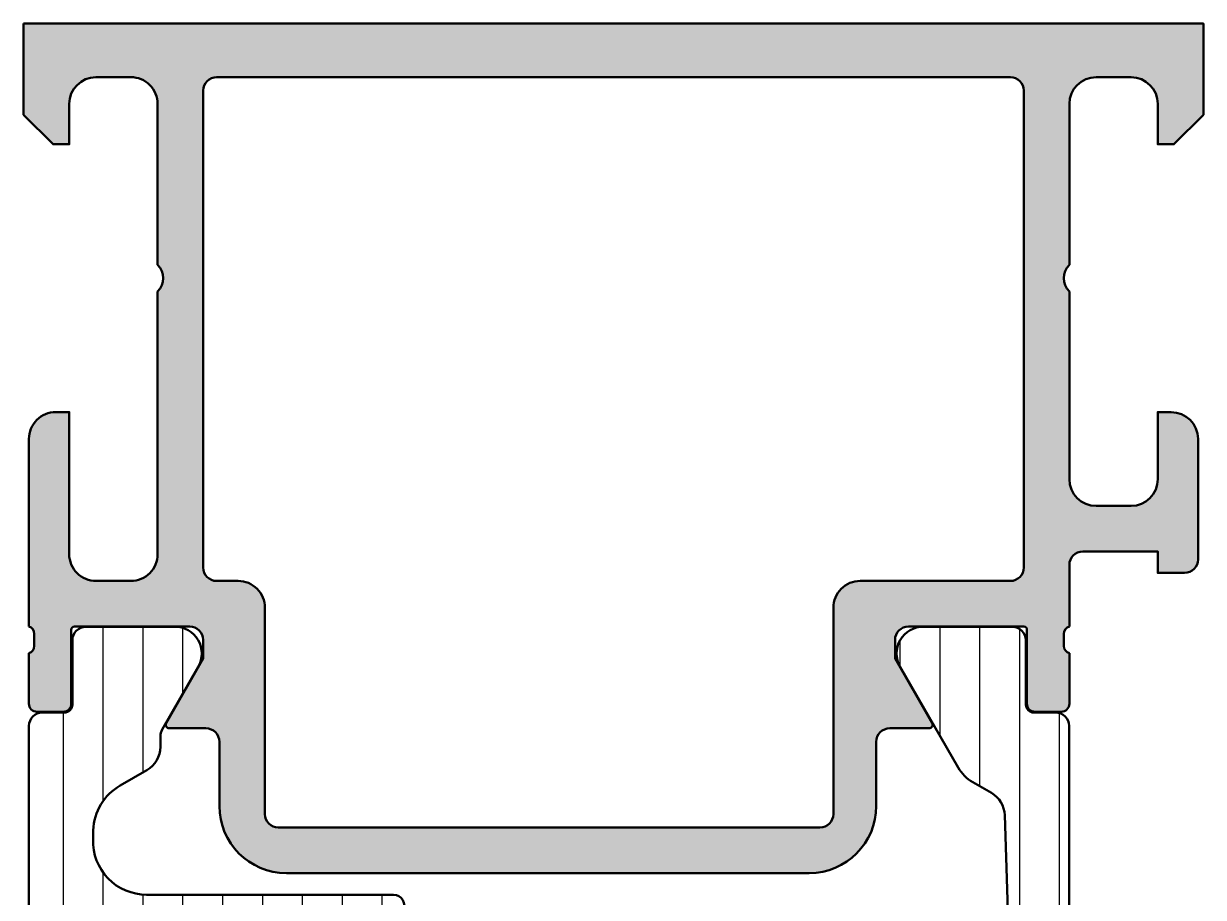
# Model space of a CAD drawing. Extents: x 0 to 69, y 0 to 75.
# Drawn here: x 0 to 44, y 42.39 to 75 of the extents above; entities that cross this region are included whole.
import ezdxf

# ---------------------------------------------------------------- set-up
doc = ezdxf.new("R2010")
doc.units = 0
for name, color, linetype, lineweight in [('0S-Alu contour', 7, 'Continuous', 50), ('0S-Alu hatch', 252, 'Continuous', 25), ('0S-Plastic contour', 254, 'Continuous', 50), ('0S-Plastic hatch', 253, 'Continuous', 25)]:
    doc.layers.add(name, color=color, linetype=linetype, lineweight=lineweight)
pattern_1 = [(90, (0, 0), (-1.4859, 0), [])]

# ---------------------------------------------------------------- blocks, each defined once
blk = doc.blocks.new('398030__6B4D3C17_5633_4D54_8C48_3E983ECBC62B_')
at = {"layer": '0S-Alu hatch'}
h = blk.add_hatch(color=256, dxfattribs=at)
edge = h.paths.add_edge_path()
edge.add_line((4.6e-15, 75), (4.6e-15, 71.60000610351572))
edge.add_line((4.6e-15, 71.60000610351572), (1.099998474121325, 70.5))
edge.add_line((1.099998474121325, 70.5), (1.699996948242163, 70.5))
edge.add_line((1.699996948242163, 70.5), (1.699996948242192, 72.00000305175843))
edge.add_ellipse((2.700002467840648, 71.99999753215963), major_axis=(-1.000005519613688, 0), ratio=1, start_angle=270.0003162478854, end_angle=359.99968375205344, ccw=False)
edge.add_line((2.69999694824333, 73.00000305175809), (3.999992370595555, 73.00000305175809))
edge.add_ellipse((4.000007629511892, 72.00001068127884), major_axis=(-0.9999923705956661, 0), ratio=1, start_angle=179.9991257291162, end_angle=270.0008742781763, ccw=False)
edge.add_line((4.999999999991135, 71.99999542248979), (4.999992370605701, 66.00000012481507))
edge.add_ellipse((4.475044693125996, 65.50000769180214), major_axis=(-0.7249568933126609, 0), ratio=1, start_angle=136.3947622148864, end_angle=223.6052377850999, ccw=False)
edge.add_line((4.999992370605584, 65.00001525878906), (4.999992370605445, 55.20034974706379))
edge.add_ellipse((3.999998755333109, 55.20034336235575), major_axis=(-0.9999936152927189, 0), ratio=1, start_angle=90.00007131461541, end_angle=180.0003658188442, ccw=False)
edge.add_line((4.000000000000005, 54.20034974706381), (2.69999694823153, 54.20034974706377))
edge.add_ellipse((2.699989318789763, 55.20034211769864), major_axis=(-0.9999923706639822, 0), ratio=1, start_angle=-0.0008742696331864863, end_angle=90.0004371381483, ccw=False)
edge.add_line((1.699996948242192, 55.20035737646589), (1.699996948241737, 60.50001525878974))
edge.add_line((1.699996948241737, 60.50001525878974), (1.199996948231705, 60.5000152587894))
edge.add_arc((1.199974059185368, 59.50003814624524), 0.9999771128061182, 89.9986885242317, 180.0034971357495)
edge.add_line((0.1999969482419365, 59.49997711110902), (0.1999969482424194, 52.50034669530414))
edge.add_ellipse((0.1211605016993691, 52.23282610331103), major_axis=(-0.2788950563274364, 0), ratio=1, start_angle=178.8354106259032, end_angle=253.5801235805065, ccw=False)
edge.add_line((0.3999979482424198, 52.22715769531266), (0.3999979482424198, 51.77356369531266))
edge.add_ellipse((0.1211298525992534, 51.76790303583559), major_axis=(-0.278925541737148, 0), ratio=1, start_angle=106.42459455535439, end_angle=181.1628700728881, ccw=False)
edge.add_line((0.1999969482424203, 51.50035969531265), (0.1999969482424195, 49.62034869530413))
edge.add_arc((0.4999969482424204, 49.62034869530414), 0.3000000000000007, 180, 270.0000000000007)
edge.add_line((0.4999969482424241, 49.32034869530415), (1.479971267285201, 49.32034869530413))
edge.add_arc((1.479971267285198, 49.62034869530414), 0.300000000000008, 270.0000000000006, 360)
edge.add_line((1.779971267285206, 49.62034869530414), (1.779971267285206, 52.38034669530414))
edge.add_ellipse((1.899971267285214, 52.38034669530414), major_axis=(-0.1200000000000085, 0), ratio=1, start_angle=270.00000000000415, end_angle=360, ccw=False)
edge.add_line((1.899971267285206, 52.50034669530414), (6.199989318848088, 52.50034669530589))
edge.add_ellipse((6.19999963895866, 52.0003570154161), major_axis=(-0.4999896799963005, 0), ratio=1, start_angle=179.9988173780284, end_angle=270.0011826219691, ccw=False)
edge.add_line((6.699989318848455, 52.0003466953055), (6.699989318847547, 51.30034974706359))
edge.add_line((6.699989318847547, 51.30034974706359), (5.31174468994175, 48.89582399022835))
edge.add_arc((5.438705732802636, 48.83914027023616), 0.1390401039861407, 155.9408883989341, 266.6087467656735)
edge.add_line((5.430480957031257, 48.70034364354808), (6.799989318842795, 48.70034364354809))
edge.add_ellipse((6.79998931884794, 48.20034364354815), major_axis=(-0.4999999999999432, 0), ratio=1, start_angle=180, end_angle=270.00000000058947, ccw=False)
edge.add_line((7.299989318847883, 48.20034364354816), (7.299989318848024, 45.8000396728521))
edge.add_arc((9.799989318848464, 45.80003967285221), 2.500000000000436, 180, 269.9999999999946)
edge.add_line((9.799989318848228, 43.30003967285176), (29.29988079071019, 43.30003967285188))
edge.add_arc((29.29988079071011, 45.80003967285192), 2.500000000000049, 270.0000000000017, 360)
edge.add_line((31.79988079071016, 45.80003967285192), (31.79988079071018, 48.20034364354772))
edge.add_ellipse((32.29988079071057, 48.20034364354746), major_axis=(-0.5000000000003872, 0), ratio=1, start_angle=269.99999999939587, end_angle=360, ccw=False)
edge.add_line((32.29988079071584, 48.70034364354785), (33.76938915252721, 48.70034364354784))
edge.add_arc((33.76116437675602, 48.83914027023575), 0.1390401039859676, 273.3912532342497, 384.0591116010145)
edge.add_line((33.8881254196168, 48.89582399022775), (32.49988079071047, 51.30034974706359))
edge.add_line((32.49988079071047, 51.30034974706359), (32.49988079071046, 52.00034669530568))
edge.add_ellipse((32.99987047059993, 52.00035701541663), major_axis=(-0.4999896799959808, 0), ratio=1, start_angle=-90.00118262190853, end_angle=0.0011826222798845265, ccw=False)
edge.add_line((32.99988079070998, 52.5003466953061), (37.29989884227427, 52.50034669530601))
edge.add_ellipse((37.29989884227425, 52.38034669530627), major_axis=(-0.1199999999997345, 0), ratio=1, start_angle=180, end_angle=269.9999999999932, ccw=False)
edge.add_line((37.41989884227399, 52.38034669530628), (37.41989884227398, 49.62034869530628))
edge.add_arc((37.71989884227398, 49.62034869530628), 0.3000000000000078, 180, 270.0000000000013)
edge.add_line((37.71989884227399, 49.32034869530628), (38.69987316131677, 49.32034869530628))
edge.add_arc((38.69987316131677, 49.62034869530629), 0.3000000000000114, 269.9999999999986, 360)
edge.add_line((38.99987316131678, 49.62034869530629), (38.99987316131677, 51.50035969531479))
edge.add_ellipse((39.07874025695996, 51.76790303583775), major_axis=(-0.2789255417371639, 0), ratio=1, start_angle=-1.1628700728833792, end_angle=73.57540544464138, ccw=False)
edge.add_line((38.79987216131678, 51.77356369531479), (38.79987216131678, 52.22715769531478))
edge.add_ellipse((39.07870960785983, 52.23282610331316), major_axis=(-0.2788950563274379, 0), ratio=1, start_angle=-73.58012358050769, end_angle=1.1645893740982274, ccw=False)
edge.add_line((38.99987316131678, 52.50034669530627), (38.99987316131593, 54.79999514771051))
edge.add_ellipse((39.49987316131577, 54.79999514771046), major_axis=(-0.4999999999998437, 0), ratio=1, start_angle=269.9999999999984, end_angle=360, ccw=False)
edge.add_line((39.49987316131578, 55.29999514771031), (42.29986083507581, 55.29999514771045))
edge.add_line((42.29986083507581, 55.29999514771045), (42.2998608350755, 54.49999972534715))
edge.add_line((42.2998608350755, 54.49999972534715), (43.29986083507538, 54.50000735474157))
edge.add_arc((43.29989157569593, 54.99997661370993), 0.4999692599134082, 269.9964771677798, 360.0026485613531)
edge.add_line((43.79986083507516, 54.99999972534695), (43.79992187023209, 59.4999997253468))
edge.add_arc((42.79983439966271, 59.49991225477788), 1.000087474394602, 0.0050112559646679, 89.994988743919)
edge.add_line((42.79992187023164, 60.49999972534727), (42.29992187023152, 60.49999972534715))
edge.add_line((42.29992187023152, 60.49999972534715), (42.29992187023198, 57.99999972534784))
edge.add_ellipse((41.29983447275839, 58.00008712280997), major_axis=(-1.000087401292409, 0), ratio=1, start_angle=90.0050138983371, end_angle=179.9949929319336, ccw=False)
edge.add_line((41.29992198944103, 56.99999972534681), (39.99987316131548, 56.99999972534751))
edge.add_ellipse((39.99993195904444, 58.00005852307591), major_axis=(-1.000058799456884, 0), ratio=1, start_angle=0.0033686637580103707, end_angle=89.9966313363592, ccw=False)
edge.add_line((38.99987316131604, 57.99999972534489), (38.99987316131604, 64.99999972534715))
edge.add_ellipse((39.52471250163445, 65.49999972534715), major_axis=(-0.7248836686985451, 0), ratio=1, start_angle=-43.61157673631061, end_angle=43.611576736310724, ccw=False)
edge.add_line((38.99987316131604, 65.99999972534715), (38.99987316131615, 72.0004348392539))
edge.add_ellipse((39.99992797000436, 72.0003876603495), major_axis=(-1.000054809801068, 0), ratio=1, start_angle=270.00314013442045, end_angle=359.997296995918, ccw=False)
edge.add_line((39.99987316131591, 73.00044246864866), (41.29992198944157, 73.00044246864832))
edge.add_ellipse((41.29983554382544, 72.00035614156468), major_axis=(-1.000086330819735, 0), ratio=1, start_angle=180.0053828449331, end_angle=269.99504745858894, ccw=False)
edge.add_line((42.29992187023164, 72.00045009804239), (42.29992187023141, 70.49999257278989))
edge.add_line((42.29992187023141, 70.49999257278989), (42.89989745617035, 70.49999257278967))
edge.add_line((42.89989745617035, 70.49999257278967), (43.99987304687964, 71.59996792030906))
edge.add_line((43.99987304687964, 71.59996792030906), (43.99987304687978, 75))
edge.add_line((43.99987304687978, 75), (7.1e-15, 75))
edge = h.paths.add_edge_path()
edge.add_ellipse((7.199995422596207, 72.50000305175784), major_axis=(-0.5000000002329442, 0), ratio=1, start_angle=269.9982514721462, end_angle=360, ccw=False)
edge.add_line((7.200010681380267, 73.00000305175797), (36.79985790252727, 73.00000305175774))
edge.add_ellipse((36.79985516165937, 72.50000031089007), major_axis=(-0.5000027408751838, 0), ratio=1, start_angle=180.0003140784808, end_angle=269.99968592139606, ccw=False)
edge.add_line((37.29985790252705, 72.50000305175774), (37.29985790252705, 54.70034974706362))
edge.add_ellipse((36.79985790252676, 54.70034974706362), major_axis=(-0.5000000000002843, 0), ratio=1, start_angle=90.00000000003263, end_angle=180, ccw=False)
edge.add_line((36.79985790252704, 54.20034974706334), (31.19988536834763, 54.20034974706402))
edge.add_arc((31.19988332118362, 53.20035179422768), 0.9999979528384336, 89.99988270590256, 180.0001172937092)
edge.add_line((30.19988536834729, 53.20034974706391), (30.19986248016369, 45.4999969482426))
edge.add_ellipse((29.69985174798019, 45.50003819936836), major_axis=(-0.500010733885125, 0), ratio=1, start_angle=90.0021040366986, end_angle=179.99527307066, ccw=False)
edge.add_line((29.69987010955834, 45.00002746582038), (9.500000000000576, 45.00002746582025))
edge.add_ellipse((9.500018361578382, 45.50003819935961), major_axis=(-0.5000107338764851, 0), ratio=1, start_angle=0.004726929494381693, end_angle=89.99789596334102, ccw=False)
edge.add_line((9.000007629403518, 45.49999694823315), (8.999984741220604, 53.20034974706074))
edge.add_arc((7.999986788374886, 53.20035179421797), 0.9999979528478128, 359.9998827062908, 450.0001172940941)
edge.add_line((7.999984741210941, 54.20034974706368), (7.199995422362694, 54.20034974706368))
edge.add_ellipse((7.199995422363433, 54.7003497470634), major_axis=(-0.4999999999997158, 0), ratio=1, start_angle=0, end_angle=89.9999999999153, ccw=False)
edge.add_line((6.699995422363717, 54.70034974706369), (6.699995422363262, 72.50000305175784))
at = {"layer": '0S-Alu contour', "color": 7}
for points in [[(4.6e-15, 75), (4.6e-15, 71.60000610351572), (1.099998474121325, 70.5), (1.699996948242163, 70.5), (1.699996948242192, 72.00000305175843)], [(42.29992187023164, 72.00045009804239), (42.29992187023141, 70.49999257278989), (42.89989745617035, 70.49999257278967), (43.99987304687964, 71.59996792030906), (43.99987304687978, 75), (4.6e-15, 75)], [(2.69999694824333, 73.00000305175809), (3.999992370595555, 73.00000305175809)], [(7.200010681380267, 73.00000305175797), (36.79985790252727, 73.00000305175774)], [(39.99987316131591, 73.00044246864866), (41.29992198944157, 73.00044246864832)], [(6.699995422363717, 54.70034974706369), (6.699995422363262, 72.50000305175784)], [(37.29985790252705, 72.50000305175774), (37.29985790252705, 54.70034974706362)], [(4.999999999991135, 71.99999542248979), (4.999992370605701, 66.00000012481507)], [(38.99987316131604, 65.99999972534715), (38.99987316131615, 72.0004348392539)], [(4.999992370605584, 65.00001525878906), (4.999992370605445, 55.20034974706379)], [(38.99987316131604, 57.99999972534489), (38.99987316131604, 64.99999972534715)], [(1.699996948242192, 55.20035737646589), (1.699996948241737, 60.50001525878974), (1.199996948231705, 60.5000152587894)], [(42.79992187023164, 60.49999972534727), (42.29992187023152, 60.49999972534715), (42.29992187023198, 57.99999972534784)], [(0.1999969482419365, 59.49997711110902), (0.1999969482424194, 52.50034669530414)], [(43.79986083507516, 54.99999972534695), (43.79992187023209, 59.4999997253468)], [(41.29992198944103, 56.99999972534681), (39.99987316131548, 56.99999972534751)], [(39.49987316131578, 55.29999514771031), (42.29986083507581, 55.29999514771045), (42.2998608350755, 54.49999972534715), (43.29986083507538, 54.50000735474157)], [(38.99987316131678, 52.50034669530627), (38.99987316131593, 54.79999514771051)], [(4.000000000000005, 54.20034974706381), (2.69999694823153, 54.20034974706377)], [(7.999984741210941, 54.20034974706368), (7.199995422362694, 54.20034974706368)], [(36.79985790252704, 54.20034974706334), (31.19988536834763, 54.20034974706402)], [(9.000007629403518, 45.49999694823315), (8.999984741220604, 53.20034974706074)], [(30.19988536834729, 53.20034974706391), (30.19986248016369, 45.4999969482426)], [(1.779971267285206, 49.62034869530414), (1.779971267285206, 52.38034669530414)], [(1.899971267285206, 52.50034669530414), (6.199989318848088, 52.50034669530589)], [(32.99988079070998, 52.5003466953061), (37.29989884227427, 52.50034669530601)], [(37.41989884227399, 52.38034669530628), (37.41989884227398, 49.62034869530628)], [(0.3999979482424198, 52.22715769531266), (0.3999979482424198, 51.77356369531266)], [(6.699989318848455, 52.0003466953055), (6.699989318847547, 51.30034974706359), (5.31174468994175, 48.89582399022835)], [(33.8881254196168, 48.89582399022775), (32.49988079071047, 51.30034974706359), (32.49988079071046, 52.00034669530568)], [(38.79987216131678, 51.77356369531479), (38.79987216131678, 52.22715769531478)], [(0.1999969482424203, 51.50035969531265), (0.1999969482424195, 49.62034869530413)], [(38.99987316131678, 49.62034869530629), (38.99987316131677, 51.50035969531479)], [(0.4999969482424241, 49.32034869530415), (1.479971267285201, 49.32034869530413)], [(37.71989884227399, 49.32034869530628), (38.69987316131677, 49.32034869530628)], [(5.430480957031257, 48.70034364354808), (6.799989318842795, 48.70034364354809)], [(32.29988079071584, 48.70034364354785), (33.76938915252721, 48.70034364354784)], [(7.299989318847883, 48.20034364354816), (7.299989318848024, 45.8000396728521)], [(31.79988079071016, 45.80003967285192), (31.79988079071018, 48.20034364354772)], [(29.69987010955834, 45.00002746582038), (9.500000000000574, 45.00002746582025)], [(9.799989318848228, 43.30003967285176), (29.29988079071019, 43.30003967285188)]]:
    blk.add_lwpolyline(points, dxfattribs=at)
at = {"layer": '0S-Alu contour', "color": 7, "extrusion": (0, 0, -1)}
for centre, radius, start, end in [((-2.700002467840648, 71.99999753215963), 1.000005519613688, 0.0003162479465275, 89.9996837521146), ((-4.000007629511892, 72.00001068127884), 0.9999923705956661, 89.99912572182369, 180.0008742708838), ((-7.199995422596207, 72.50000305175784), 0.5000000002329442, 0, 90.00174852785379), ((-36.79985516165937, 72.50000031089007), 0.5000027408751838, 90.00031407860394, 179.9996859215192), ((-39.99992797000436, 72.0003876603495), 1.000054809801068, 0.0027030040819815, 89.99685986557954), ((-41.29983554382544, 72.00035614156468), 1.000086330819735, 90.00495254141109, 179.9946171550669), ((-4.475044693125996, 65.50000769180214), 0.7249568933126609, 136.3947622149001, 223.6052377851136), ((-39.52471250163445, 65.49999972534715), 0.7248836686985451, 316.3884232636893, 43.6115767363107), ((-39.99993195904444, 58.00005852307591), 1.000058799456884, 270.0033686636408, 359.996631336242), ((-41.29983447275839, 58.00008712280997), 1.000087401292409, 180.0050070680665, 269.9949861016629), ((-2.699989318789763, 55.20034211769864), 0.9999923706639824, 269.9995628618517, 0.0008742696332149), ((-3.999998755333109, 55.20034336235575), 0.9999936152927189, 179.9996341811558, 269.9999286853846), ((-39.49987316131577, 54.79999514771046), 0.4999999999998437, 0, 90.0000000000016), ((-7.199995422363433, 54.7003497470634), 0.4999999999997158, 270.0000000000847, 0), ((-36.79985790252676, 54.70034974706362), 0.5000000000002843, 180, 269.9999999999674), ((-0.1211605016993691, 52.23282610331103), 0.2788950563274364, 106.4198764194935, 181.1645893740969), ((-1.899971267285214, 52.38034669530414), 0.1200000000000085, 0, 89.99999999999586), ((-6.19999963895866, 52.0003570154161), 0.4999896799963005, 89.99881737803089, 180.0011826219717), ((-32.99987047059993, 52.00035701541663), 0.4999896799959808, 359.9988173777201, 90.00118262190857), ((-37.29989884227425, 52.38034669530627), 0.1199999999997345, 90.0000000000068, 180), ((-39.07870960785983, 52.23282610331316), 0.2788950563274379, 358.8354106259018, 73.58012358050784), ((-0.1211298525992534, 51.76790303583559), 0.278925541737148, 178.8371299271119, 253.5754054446456), ((-39.07874025695996, 51.76790303583775), 0.2789255417371639, 286.4245945553586, 1.162870072883403), ((-6.79998931884794, 48.20034364354815), 0.4999999999999432, 89.9999999994105, 180), ((-32.29988079071057, 48.20034364354746), 0.5000000000003872, 0, 90.00000000060415), ((-9.500018361578382, 45.50003819935961), 0.5000107338764851, 270.002104036659, 359.9952730705056), ((-29.69985174798019, 45.50003819936836), 0.500010733885125, 180.0047269293401, 269.9978959633014)]:
    blk.add_arc(centre, radius, start, end, dxfattribs=at)
at = {"layer": '0S-Alu contour', "color": 7}
for centre, radius, start, end in [((1.199974059185368, 59.50003814624524), 0.9999771128061182, 89.9986885242317, 180.0034971357495), ((42.79983439966271, 59.49991225477788), 1.000087474394602, 0.0050112559646679, 89.994988743919), ((43.29989157569593, 54.99997661370993), 0.4999692599134082, 269.9964771677798, 0.0026485613531484), ((7.999986788374886, 53.20035179421797), 0.9999979528478128, 359.9998827062908, 90.00011729409412), ((31.19988332118362, 53.20035179422768), 0.9999979528384336, 89.99988270590256, 180.0001172937092), ((0.4999969482424204, 49.62034869530414), 0.3000000000000007, 180, 270.0000000000007), ((1.479971267285198, 49.62034869530414), 0.300000000000008, 270.0000000000006, 0), ((37.71989884227398, 49.62034869530628), 0.3000000000000078, 180, 270.0000000000013), ((38.69987316131677, 49.62034869530629), 0.3000000000000114, 269.9999999999986, 0), ((5.438705732802636, 48.83914027023616), 0.1390401039861407, 155.9408883989341, 266.6087467656735), ((33.76116437675602, 48.83914027023575), 0.1390401039859676, 273.3912532342497, 24.05911160101454), ((9.799989318848464, 45.80003967285221), 2.500000000000436, 180, 269.9999999999946), ((29.29988079071011, 45.80003967285192), 2.500000000000049, 270.0000000000017, 0)]:
    blk.add_arc(centre, radius, start, end, dxfattribs=at)
blk = doc.blocks.new('284163__A749D68A_3461_4160_8690_780DCA92FED3___4C12CD5A_0539_429C_B3D2_B39C42A89268_')
at = {"layer": '0S-Plastic hatch'}
h = blk.add_hatch(dxfattribs=at)
h.set_pattern_fill('ANSI31', color=256, scale=0.4680000000000001, angle=45, style=0)
h.set_pattern_definition(pattern_1)
edge = h.paths.add_edge_path()
edge.add_line((0.2000122032186303, 48.79000503028585), (0.2000122032186585, 16.20999903028578))
edge.add_arc((0.7000122032186586, 16.20999903028578), 0.5000000000000001, 180, 270.000000000008)
edge.add_line((0.7000122032187287, 15.70999903028578), (1.520344876476201, 15.7099990302859))
edge.add_ellipse((1.520344876476202, 15.40999903028583), major_axis=(-0.3000000000000664, 0), ratio=1, start_angle=180, end_angle=270.0000000000001, ccw=False)
edge.add_line((1.820344876476269, 15.40999903028589), (1.820010247170102, 13.01000064734959))
edge.add_arc((2.320006224608789, 13.00999800772459), 0.4999959774456543, 179.9996975182267, 270.0003024811965)
edge.add_line((2.320008864233955, 12.5100020302859), (5.63517155105012, 12.5100020302859))
edge.add_arc((5.647048994129995, 13.50993149097083), 0.9999999999998763, 269.3194566383534, 389.9999965993499)
edge.add_line((6.513074427590596, 14.00993143956995), (5.166999486488306, 16.34140194792702))
edge.add_ellipse((5.600012203218687, 16.59140192222656), major_axis=(-0.4999999999999934, 0), ratio=1, start_angle=0, end_angle=29.999996599342182, ccw=False)
edge.add_line((5.100012203218694, 16.59140192222656), (5.100012203218664, 16.81001475936591))
edge.add_ellipse((5.300012203218638, 16.81001475936592), major_axis=(-0.1999999999999744, 0), ratio=1, start_angle=269.9999999999959, end_angle=360, ccw=False)
edge.add_line((5.300012203218653, 17.0100147593659), (13.80001220321868, 17.01001475936584))
edge.add_arc((13.80001220321869, 17.41001475936583), 0.3999999999999915, 269.999999999998, 449.9999999999979)
edge.add_line((13.80001220321871, 17.81001475936583), (11.80001220321877, 17.81001475936585))
edge.add_ellipse((11.80001220321878, 18.11001475936591), major_axis=(-0.300000000000054, 0), ratio=1, start_angle=0, end_angle=89.9999999999979, ccw=False)
edge.add_line((11.50001220321873, 18.11001475936591), (11.50001220321864, 18.31001475936594))
edge.add_arc((11.20001220321867, 18.31001475936594), 0.2999999999999687, 0, 180)
edge.add_line((10.9000122032187, 18.31001475936594), (10.90001220321879, 18.11001475936604))
edge.add_ellipse((10.60001220321862, 18.11001475936596), major_axis=(-0.3000000000001641, 0), ratio=1, start_angle=90.00000000001262, end_angle=180, ccw=False)
edge.add_line((10.60001220321869, 17.8100147593658), (7.100012203218691, 17.81001475936588))
edge.add_ellipse((7.100012203218705, 18.11001475936591), major_axis=(-0.3000000000000256, 0), ratio=1, start_angle=0, end_angle=89.99999999999733, ccw=False)
edge.add_line((6.800012203218679, 18.11001475936591), (6.800012203218567, 18.31001475936594))
edge.add_arc((6.500012203218584, 18.31001475936594), 0.2999999999999829, 0, 180)
edge.add_line((6.200012203218602, 18.31001475936594), (6.200012203218687, 18.11001475936598))
edge.add_ellipse((5.900012203218661, 18.11001475936594), major_axis=(-0.3000000000000256, 0), ratio=1, start_angle=90.00000000000801, end_angle=180, ccw=False)
edge.add_line((5.900012203218703, 17.81001475936591), (4.735910588018255, 17.81001475936594))
edge.add_ellipse((4.735910588018256, 18.01001475899737), major_axis=(-0.1999999996314337, 0), ratio=1, start_angle=59.999999999992326, end_angle=89.99999999999949, ccw=False)
edge.add_line((4.635910588202516, 17.83680967855969), (3.59910810491179, 18.43540774239108))
edge.add_ellipse((4.599107939482811, 20.16745863655292), major_axis=(-1.999999992277225, 0), ratio=1, start_angle=1.7229977105125158, end_angle=60.000005344612816, ccw=False)
edge.add_line((2.600012203218692, 20.10732373521003), (2.205392773254724, 32.13201712189487))
edge.add_ellipse((12.20001220319399, 32.46001475936657), major_axis=(-9.999999999975328, 0), ratio=1, start_angle=-1.8796251589938038, end_angle=1.8796251589981239, ccw=False)
edge.add_line((2.205392773254695, 32.78801239683753), (2.46316712457276, 40.72281452311319))
edge.add_ellipse((3.462629067569162, 40.69001475936598), major_axis=(-1.000000000000007, 0), ratio=1, start_angle=269.99999999999943, end_angle=358.12037484100466, ccw=False)
edge.add_line((3.462629067569172, 41.69001475936599), (5.900012203218712, 41.69001475936592))
edge.add_ellipse((5.900012203218719, 41.39001475936596), major_axis=(-0.2999999999999616, 0), ratio=1, start_angle=180, end_angle=270.00000000000136, ccw=False)
edge.add_line((6.200012203218683, 41.39001475936598), (6.200012203218659, 41.19001475936594))
edge.add_arc((6.500012203218642, 41.19001475936592), 0.2999999999999829, 180, 360)
edge.add_line((6.800012203218625, 41.19001475936591), (6.800012203218624, 41.3900147593659))
edge.add_ellipse((7.100012203218582, 41.39001475936591), major_axis=(-0.2999999999999581, 0), ratio=1, start_angle=270.0000000000005, end_angle=360, ccw=False)
edge.add_line((7.10001220321858, 41.69001475936588), (10.60001220321884, 41.69001475936592))
edge.add_ellipse((10.60001220321884, 41.39001475936599), major_axis=(-0.2999999999999332, 0), ratio=1, start_angle=180, end_angle=269.9999999999993, ccw=False)
edge.add_line((10.90001220321877, 41.39001475936602), (10.90001220321867, 41.1900147593659))
edge.add_arc((11.20001220321867, 41.19001475936592), 0.2999999999999989, 180, 360)
edge.add_line((11.50001220321867, 41.19001475936594), (11.50001220321873, 41.39001475936592))
edge.add_ellipse((11.80001220321869, 41.39001475936597), major_axis=(-0.2999999999999705, 0), ratio=1, start_angle=270.0000000000024, end_angle=360, ccw=False)
edge.add_line((11.80001220321868, 41.69001475936593), (13.80001220321868, 41.69001475936592))
edge.add_arc((13.80001220321868, 42.09001475936591), 0.3999999999999915, 270, 450.0000000000002)
edge.add_line((13.80001220321868, 42.4900147593659), (4.587873615518345, 42.49001475936584))
edge.add_ellipse((4.587873615518315, 44.49001475936586), major_axis=(-2.000000000000021, 0), ratio=1, start_angle=-1.8796251589948838, end_angle=90.0000000000008, ccw=False)
edge.add_line((2.588949729525503, 44.55561428686025), (2.600012203218636, 44.89270578352154))
edge.add_ellipse((4.599107947202092, 44.83257088194654), major_axis=(-2.000000000000051, 0), ratio=1, start_angle=299.9999946553889, end_angle=358.2770022894899, ccw=False)
edge.add_line((3.599108108769607, 46.56462178279651), (4.6000121224349, 47.1424938558624))
edge.add_arc((4.100012203218598, 48.00851930628737), 1.000000000000034, 299.9999946553925, 360)
edge.add_line((5.100012203218633, 48.00851930628739), (5.100012203218697, 48.40860213834524))
edge.add_ellipse((5.600012203218679, 48.40860213834517), major_axis=(-0.4999999999999823, 0), ratio=1, start_angle=330.00000340065606, end_angle=360, ccw=False)
edge.add_line((5.166999486488314, 48.65860211264471), (6.51307442759071, 50.9900726210018))
edge.add_arc((5.647048994130098, 51.49007256960096), 0.9999999999999021, 330.0000034006489, 450.6805433616455)
edge.add_line((5.63517155105024, 52.4900020302859), (2.320008864233835, 52.4900020302859))
edge.add_arc((2.320006224608675, 51.99000605284711), 0.499995977445768, 89.99969751880425, 180.0003024817733)
edge.add_line((1.820010247169875, 51.99000341322211), (1.820344876476155, 49.59000503028587))
edge.add_ellipse((1.520344876476135, 49.59000503028587), major_axis=(-0.3000000000000196, 0), ratio=1, start_angle=90.00000000001342, end_angle=180, ccw=False)
edge.add_line((1.520344876476205, 49.29000503028586), (0.700012203218626, 49.29000503028586))
edge.add_arc((0.7000122032186279, 48.79000503028585), 0.5, 90.00000000000021, 180)
at = {"layer": '0S-Plastic contour', "color": 7}
for points in [[(5.63517155105024, 52.4900020302859), (2.320008864233835, 52.4900020302859)], [(1.820010247169875, 51.99000341322211), (1.820344876476155, 49.59000503028587)], [(5.166999486488314, 48.65860211264471), (6.51307442759071, 50.9900726210018)], [(1.520344876476205, 49.29000503028586), (0.700012203218626, 49.29000503028586)], [(0.2000122032186303, 48.79000503028585), (0.2000122032186585, 16.20999903028578)], [(5.100012203218633, 48.00851930628739), (5.100012203218697, 48.40860213834524)], [(3.599108108769607, 46.56462178279651), (4.6000121224349, 47.1424938558624)], [(2.588949729525503, 44.55561428686025), (2.600012203218636, 44.89270578352154)], [(13.80001220321868, 42.4900147593659), (4.587873615518345, 42.49001475936584)], [(3.462629067569172, 41.69001475936599), (5.900012203218712, 41.69001475936592)], [(6.200012203218683, 41.39001475936598), (6.200012203218659, 41.19001475936594)], [(6.800012203218625, 41.19001475936591), (6.800012203218624, 41.3900147593659)], [(7.10001220321858, 41.69001475936588), (10.60001220321884, 41.69001475936592)], [(10.90001220321877, 41.39001475936602), (10.90001220321867, 41.1900147593659)], [(11.50001220321867, 41.19001475936594), (11.50001220321873, 41.39001475936592)], [(11.80001220321868, 41.69001475936593), (13.80001220321868, 41.69001475936592)], [(2.205392773254695, 32.78801239683753), (2.46316712457276, 40.72281452311319)], [(2.600012203218692, 20.10732373521003), (2.205392773254724, 32.13201712189487)], [(4.635910588202516, 17.83680967855969), (3.59910810491179, 18.43540774239108)], [(6.200012203218602, 18.31001475936594), (6.200012203218687, 18.11001475936598)], [(6.800012203218679, 18.11001475936591), (6.800012203218567, 18.31001475936594)], [(10.9000122032187, 18.31001475936594), (10.90001220321879, 18.11001475936604)], [(11.50001220321873, 18.11001475936591), (11.50001220321864, 18.31001475936594)], [(5.900012203218703, 17.81001475936591), (4.735910588018255, 17.81001475936594)], [(10.60001220321869, 17.8100147593658), (7.100012203218691, 17.81001475936588)], [(13.80001220321871, 17.81001475936583), (11.80001220321877, 17.81001475936585)], [(5.100012203218694, 16.59140192222656), (5.100012203218664, 16.81001475936591)], [(5.300012203218653, 17.0100147593659), (13.80001220321868, 17.01001475936584)], [(6.513074427590596, 14.00993143956995), (5.166999486488306, 16.34140194792702)], [(0.7000122032187287, 15.70999903028578), (1.520344876476201, 15.7099990302859)], [(1.820344876476269, 15.40999903028589), (1.820010247170102, 13.01000064734959)], [(2.320008864233955, 12.5100020302859), (5.63517155105012, 12.5100020302859)]]:
    blk.add_lwpolyline(points, dxfattribs=at)
for centre, radius, start, end in [((2.320006224608675, 51.99000605284711), 0.499995977445768, 89.99969751880425, 180.0003024817733), ((5.647048994130098, 51.49007256960096), 0.9999999999999021, 330.0000034006489, 90.68054336164558), ((0.7000122032186279, 48.79000503028585), 0.5, 90.00000000000021, 180), ((4.100012203218598, 48.00851930628737), 1.000000000000034, 299.9999946553925, 0), ((13.80001220321868, 42.09001475936591), 0.3999999999999915, 270, 90.00000000000026), ((6.500012203218642, 41.19001475936592), 0.2999999999999829, 180, 0), ((11.20001220321867, 41.19001475936592), 0.2999999999999989, 180, 0), ((6.500012203218584, 18.31001475936594), 0.2999999999999829, 0, 180), ((11.20001220321867, 18.31001475936594), 0.2999999999999687, 0, 180), ((13.80001220321869, 17.41001475936583), 0.3999999999999915, 269.999999999998, 89.99999999999797), ((0.7000122032186586, 16.20999903028578), 0.5000000000000001, 180, 270.000000000008), ((5.647048994129995, 13.50993149097083), 0.9999999999998763, 269.3194566383534, 29.9999965993499), ((2.320006224608789, 13.00999800772459), 0.4999959774456543, 179.9996975182267, 270.0003024811965)]:
    blk.add_arc(centre, radius, start, end, dxfattribs=at)
at = {"layer": '0S-Plastic contour', "color": 7, "extrusion": (0, 0, -1)}
for centre, radius, start, end in [((-1.520344876476135, 49.59000503028587), 0.3000000000000196, 180, 269.9999999999866), ((-5.600012203218679, 48.40860213834517), 0.4999999999999823, 0, 29.99999659934392), ((-4.599107947202092, 44.83257088194654), 2.000000000000051, 1.722997710510139, 60.00000534461111), ((-4.587873615518315, 44.49001475936586), 2.000000000000021, 269.9999999999992, 1.879625158994947), ((-3.462629067569162, 40.69001475936598), 1.000000000000007, 1.879625158995334, 90.00000000000055), ((-5.900012203218719, 41.39001475936596), 0.2999999999999616, 89.99999999999864, 180), ((-7.100012203218582, 41.39001475936591), 0.2999999999999581, 0, 89.99999999999947), ((-10.60001220321884, 41.39001475936599), 0.2999999999999332, 90.00000000000067, 180), ((-11.80001220321869, 41.39001475936597), 0.2999999999999705, 0, 89.99999999999763), ((-12.20001220319399, 32.46001475936657), 9.999999999975328, 358.1203748410019, 1.879625158993783), ((-4.599107939482811, 20.16745863655292), 1.999999992277225, 299.9999946553872, 358.2770022894875), ((-5.900012203218661, 18.11001475936594), 0.3000000000000256, 180, 269.999999999992), ((-7.100012203218705, 18.11001475936591), 0.3000000000000256, 270.0000000000027, 0), ((-10.60001220321862, 18.11001475936596), 0.3000000000001641, 180, 269.9999999999874), ((-11.80001220321878, 18.11001475936591), 0.300000000000054, 270.0000000000021, 0), ((-4.735910588018256, 18.01001475899737), 0.1999999996314337, 270.0000000000005, 300.0000000000077), ((-5.300012203218638, 16.81001475936592), 0.1999999999999744, 0, 90.00000000000406), ((-5.600012203218687, 16.59140192222656), 0.4999999999999934, 330.0000034006578, 0), ((-1.520344876476202, 15.40999903028583), 0.3000000000000664, 89.99999999999987, 180)]:
    blk.add_arc(centre, radius, start, end, dxfattribs=at)
blk = doc.blocks.new('284163__EF31C6FA_82D0_4F15_BEC5_37FD98ACBFBB___6AFF56A4_4CBA_4230_87DF_CF92BFA1684A_')
at = {"layer": '0S-Plastic hatch'}
h = blk.add_hatch(dxfattribs=at)
h.set_pattern_fill('ANSI31', color=256, scale=0.4680000000000001, angle=45, style=0)
h.set_pattern_definition(pattern_1)
edge = h.paths.add_edge_path()
edge.add_line((38.99000371935815, 48.79000039738632), (38.99000104138829, 16.20999707723514))
edge.add_ellipse((38.49000371935797, 16.20999439832588), major_axis=(-0.4999973220374942, 0), ratio=1, start_angle=89.99969301797529, end_angle=180.000306982385, ccw=False)
edge.add_line((38.49000104044878, 15.70999707629556), (37.67966970711566, 15.70999707629568))
edge.add_arc((37.67966970711567, 15.4099970762956), 0.3000000000000753, 90.00000000000136, 180)
edge.add_line((37.37966970711559, 15.4099970762956), (37.38000433642176, 13.00999869335937))
edge.add_ellipse((36.88000835898306, 13.0099960537344), major_axis=(-0.4999959774456685, 0), ratio=1, start_angle=89.99969751880508, end_angle=180.0003024817733, ccw=False)
edge.add_line((36.8800057193579, 12.5100000762957), (33.56484303254174, 12.51000007629569))
edge.add_ellipse((33.55296558946189, 13.50992953698061), major_axis=(-0.9999999999998795, 0), ratio=1, start_angle=-29.999996599349117, end_angle=90.68054336164488, ccw=False)
edge.add_line((32.68694015600128, 14.00992948557973), (34.85390368452229, 17.76322092958725))
edge.add_ellipse((36.15294183471185, 17.013221006689), major_axis=(-1.499999999998432, 0), ratio=1, start_angle=299.9950461054329, end_angle=330.0000034006391, ccw=False)
edge.add_line((35.40305415465106, 18.3123239538369), (36.09105524027145, 18.70946225539195))
edge.add_arc((35.59113012023009, 19.57553088682445), 0.9999999999998793, 299.9950461054579, 358.0947021428518)
edge.add_line((36.59057726620395, 19.54228329436307), (36.9720192727814, 33.60000007535555))
edge.add_line((36.9720192727814, 33.60000007535555), (36.59057726620395, 45.45771685822806))
edge.add_arc((35.59113012022971, 45.42446926576648), 1.000000000000269, 1.905297857159096, 60.00495389455298)
edge.add_line((36.09105524027111, 46.29053789719942), (35.40305415465107, 46.68767619875443))
edge.add_ellipse((36.15294183471269, 47.98677914590308), major_axis=(-1.499999999999505, 0), ratio=1, start_angle=29.99999659935088, end_angle=60.00495389455409, ccw=False)
edge.add_line((34.85390368452207, 47.23677922300452), (32.68694015600115, 50.99007066701158))
edge.add_ellipse((33.55296558946177, 51.49007061561074), major_axis=(-0.9999999999999097, 0), ratio=1, start_angle=-90.68054336164528, end_angle=29.99999659935088, ccw=False)
edge.add_line((33.56484303254163, 52.49000007629569), (36.88000571935802, 52.49000007629568))
edge.add_ellipse((36.88000835898316, 51.99000409885687), major_axis=(-0.4999959774457751, 0), ratio=1, start_angle=179.9996975194317, end_angle=270.0003024811932, ccw=False)
edge.add_line((37.38000433642196, 51.99000145923719), (37.3796697071157, 49.59000307629565))
edge.add_arc((37.67966970711567, 49.59000307629562), 0.2999999999999829, 180, 269.9999999999986)
edge.add_line((37.67966970711566, 49.29000307629563), (38.4900010404489, 49.29000307629563))
edge.add_ellipse((38.49000371937245, 48.79000307630993), major_axis=(-0.4999999999928805, 0), ratio=1, start_angle=179.9996930188024, end_angle=270.0003069820262, ccw=False)
at = {"layer": '0S-Plastic contour', "color": 7}
for points in [[(33.56484303254163, 52.49000007629569), (36.88000571935802, 52.49000007629568)], [(37.38000433642196, 51.99000145923719), (37.3796697071157, 49.59000307629565)], [(34.85390368452207, 47.23677922300452), (32.68694015600115, 50.99007066701158)], [(37.67966970711566, 49.29000307629563), (38.4900010404489, 49.29000307629563)], [(38.99000371935815, 48.79000039738632), (38.99000104138829, 16.20999707723514)], [(36.09105524027111, 46.29053789719942), (35.40305415465107, 46.68767619875443)], [(36.59057726620395, 19.54228329436307), (36.9720192727814, 33.60000007535555), (36.59057726620395, 45.45771685822806)], [(35.40305415465106, 18.3123239538369), (36.09105524027145, 18.70946225539195)], [(32.68694015600128, 14.00992948557973), (34.85390368452229, 17.76322092958725)], [(37.37966970711559, 15.4099970762956), (37.38000433642176, 13.00999869335937)], [(38.49000104044878, 15.70999707629556), (37.67966970711566, 15.70999707629568)], [(36.8800057193579, 12.5100000762957), (33.56484303254174, 12.51000007629569)]]:
    blk.add_lwpolyline(points, dxfattribs=at)
at = {"layer": '0S-Plastic contour', "color": 7, "extrusion": (0, 0, -1)}
for centre, radius, start, end in [((-33.55296558946177, 51.49007061561074), 0.9999999999999097, 330.0000034006491, 90.68054336164532), ((-36.88000835898316, 51.99000409885687), 0.4999959774457751, 89.9996975188068, 180.0003024805684), ((-38.49000371937245, 48.79000307630993), 0.4999999999928805, 89.99969301797383, 180.0003069811977), ((-36.15294183471269, 47.98677914590308), 1.499999999999505, 299.9950461054459, 330.0000034006491), ((-36.15294183471185, 17.013221006689), 1.499999999998432, 29.99999659936088, 60.00495389456713), ((-38.49000371935797, 16.20999439832588), 0.4999973220374942, 179.999693017615, 270.0003069820247), ((-33.55296558946189, 13.50992953698061), 0.9999999999998795, 269.3194566383551, 29.9999965993491), ((-36.88000835898306, 13.0099960537344), 0.4999959774456685, 179.9996975182267, 270.0003024811949)]:
    blk.add_arc(centre, radius, start, end, dxfattribs=at)
at = {"layer": '0S-Plastic contour', "color": 7}
for centre, radius, start, end in [((37.67966970711567, 49.59000307629562), 0.2999999999999829, 180, 269.9999999999986), ((35.59113012022971, 45.42446926576648), 1.000000000000269, 1.905297857159096, 60.00495389455298), ((35.59113012023009, 19.57553088682445), 0.9999999999998793, 299.9950461054579, 358.0947021428518), ((37.67966970711567, 15.4099970762956), 0.3000000000000753, 90.00000000000136, 180)]:
    blk.add_arc(centre, radius, start, end, dxfattribs=at)
blk = doc.blocks.new('381850__328BA5A5_6B6F_4DEC_9ACF_D81429BAEF20_')
at = {"layer": '0S-Alu contour', "color": 7}
blk.add_blockref('398030__6B4D3C17_5633_4D54_8C48_3E983ECBC62B_', (0, 0), dxfattribs=at)
at = {"layer": '0S-Plastic contour', "color": 7}
for name in ['284163__A749D68A_3461_4160_8690_780DCA92FED3___4C12CD5A_0539_429C_B3D2_B39C42A89268_', '284163__EF31C6FA_82D0_4F15_BEC5_37FD98ACBFBB___6AFF56A4_4CBA_4230_87DF_CF92BFA1684A_']:
    blk.add_blockref(name, (0, 0), dxfattribs=at)

msp = doc.modelspace()

# ---------------------------------------------------------------- block references
at = {"layer": '0S-Alu contour', "color": 7}
msp.add_blockref('381850__328BA5A5_6B6F_4DEC_9ACF_D81429BAEF20_', (0, 0), dxfattribs=at)

doc.saveas('drawing.dxf')
